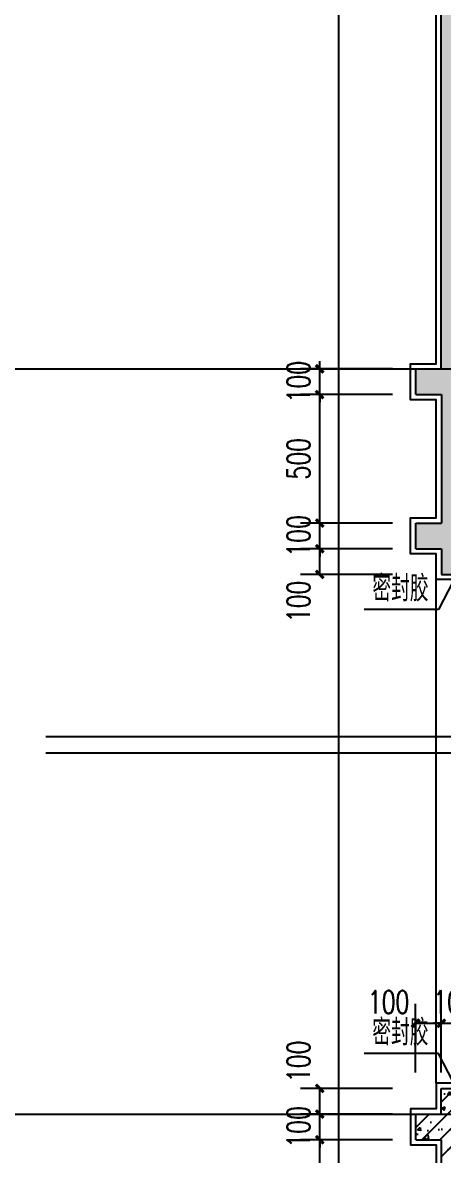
# Model space of a CAD drawing. Extents: x 1738711 to 2346805, y 1189731 to 2516152.
# Drawn here: x 1937401 to 1939036, y 1236334 to 1240742 of the extents above; entities that cross this region are included whole.
import ezdxf

# ---------------------------------------------------------------- set-up
doc = ezdxf.new("R2010")
doc.units = 0
doc.header["$LTSCALE"] = 1000
doc.header["$MEASUREMENT"] = 0
for name, color, linetype in [('DIM_LEAD', 3, 'Continuous'), ('DIM_SYMB', 3, 'Continuous'), ('DOTE', 1, 'Continuous'), ('PUB_DIM', 3, 'Continuous'), ('PUB_HATCH', 8, 'Continuous'), ('PUB_TEXT', 7, 'Continuous'), ('WALL', 40, 'Continuous'), ('切线', 35, 'Continuous'), ('看线', 8, 'Continuous')]:
    doc.layers.add(name, color=color, linetype=linetype)
doc.styles.add('_TCH_DIM', font='SIMPLEX', dxfattribs={"bigfont": 'GBCBIG'})
doc.styles.add('_TCH_DIM_T3', font='SIMPLEX', dxfattribs={"width": 0.705882, "bigfont": 'GBCBIG'})
doc.dimstyles.new('_TCH_ARCH&&30', dxfattribs={"dimtxt": 89.25, "dimasz": 30, "dimexe": 75, "dimexo": 90, "dimgap": 37.875, "dimtad": 1, "dimdec": 0, "dimzin": 0, "dimdsep": 46, "dimtxsty": '_TCH_DIM_T3', "dimblk": 'ARCHTICK', "dimcen": 0.09, "dimclrt": 7, "dimazin": 2, "dimtfac": 1, "dimtdec": 0, "dimtix": 1, "dimtmove": 2, "dimatfit": 3, "dimfxl": 20, "dimtolj": 1, "dimtzin": 0, "dimarcsym": 0})
pattern_1 = [(45, (-300164.23, -150941.136), (-35.3553391, 35.3553391), []), (50, (-300164.23, -150941.14), (143.4520365, -12.550427), [15, -165]), (355, (-300164.23, -150941.14), (-27.750267, 150.438427), [12, -132]), (100.4514, (-300152.28, -150942.18), (115.701876, 137.8879084), [12.748038, -140.228422]), (46.1842, (-300164.23, -150901.14), (213.44821, -33.103803), [22.5, -247.5]), (96.6356, (-300146.44, -150903.9), (186.932541, 194.823574), [19.122058, -210.3426]), (351.1842, (-300164.23, -150901.14), (186.932389, 194.82372), [18, -198]), (21, (-300144.23, -150911.14), (119.3814104, -80.523778), [15, -165]), (326, (-300144.23, -150911.14), (48.663066, 145.030009), [12, -132]), (71.4514, (-300134.28, -150917.85), (168.044526, 64.506099), [12.748038, -140.228422]), (37.5, (-300164.23, -150941.136), (2.4319711, 66.5787708), [0, -130.4, 0, -134, 0, -132.5]), (7.5, (-300164.23, -150941.14), (52.6139075, 78.8823424), [0, -76.4, 0, -127.4, 0, -50.5]), (327.5, (-300208.83, -150941.136), (106.7644872, -4.5109743), [0, -50, 0, -156, 0, -207]), (317.5, (-300228.83, -150941.14), (116.637234, 20.0209965), [0, -65, 0, -103.6, 0, -147])]

# ---------------------------------------------------------------- blocks, each defined once
blk = doc.blocks.new('_ArchTick')
at = {"color": 0, "linetype": 'ByBlock', "const_width": 0.4}
blk.add_lwpolyline([(-0.5, -0.5), (0.5, 0.5)], dxfattribs=at)
blk = doc.blocks.new('*D386')
at = {"layer": 'Defpoints', "color": 0, "transparency": 16777216}
for p in [(1938555.7, 1238694.4), (1938928.8, 1238694.4), (1938928.8, 1238594.4)]:
    blk.add_point(p, dxfattribs=at)
at = {"layer": 'PUB_DIM', "color": 0, "lineweight": -2, "transparency": 16777216}
for p, q in [((1938838.8, 1238694.4), (1938480.7, 1238694.4)), ((1938555.7, 1238594.4), (1938555.7, 1238694.4)), ((1938838.8, 1238594.4), (1938480.7, 1238594.4))]:
    blk.add_line(p, q, dxfattribs=at)
at = {"layer": 'PUB_DIM', "color": 0, "lineweight": -2, "transparency": 16777216, "xscale": 30, "yscale": 30, "zscale": 30}
for p, rotation in [((1938555.7, 1238694.4), 90), ((1938555.7, 1238594.4), 270)]:
    blk.add_blockref('_ArchTick', p, dxfattribs=dict(at, rotation=rotation))
at = {"layer": 'PUB_DIM', "color": 7, "transparency": 16777216, "insert": (1938473.2, 1238489.4), "char_height": 89.25, "attachment_point": 5, "rotation": 90, "style": '_TCH_DIM_T3'}
blk.add_mtext('\\A1;100', dxfattribs=at)
blk = doc.blocks.new('*D387')
at = {"layer": 'Defpoints', "color": 0, "transparency": 16777216}
for p in [(1938555.7, 1238794.4), (1938928.8, 1238794.4), (1938928.8, 1238694.4)]:
    blk.add_point(p, dxfattribs=at)
at = {"layer": 'PUB_DIM', "color": 0, "lineweight": -2, "transparency": 16777216}
for p, q in [((1938555.7, 1238794.4), (1938555.7, 1238824.4)), ((1938838.8, 1238794.4), (1938480.7, 1238794.4)), ((1938555.7, 1238694.4), (1938555.7, 1238794.4)), ((1938838.8, 1238694.4), (1938480.7, 1238694.4)), ((1938555.7, 1238694.4), (1938555.7, 1238664.4))]:
    blk.add_line(p, q, dxfattribs=at)
at = {"layer": 'PUB_DIM', "color": 0, "lineweight": -2, "transparency": 16777216, "xscale": 30, "yscale": 30, "zscale": 30}
for p, rotation in [((1938555.7, 1238794.4), 270), ((1938555.7, 1238694.4), 90)]:
    blk.add_blockref('_ArchTick', p, dxfattribs=dict(at, rotation=rotation))
at = {"layer": 'PUB_DIM', "color": 7, "transparency": 16777216, "insert": (1938473.2, 1238744.4), "char_height": 89.25, "attachment_point": 5, "rotation": 90, "style": '_TCH_DIM_T3'}
blk.add_mtext('\\A1;100', dxfattribs=at)
blk = doc.blocks.new('*D388')
at = {"layer": 'Defpoints', "color": 0, "transparency": 16777216}
for p in [(1938555.7, 1239294.4), (1938928.8, 1239294.4), (1938928.8, 1238794.4)]:
    blk.add_point(p, dxfattribs=at)
at = {"layer": 'PUB_DIM', "color": 0, "lineweight": -2, "transparency": 16777216}
for p, q in [((1938838.8, 1239294.4), (1938480.7, 1239294.4)), ((1938555.7, 1238794.4), (1938555.7, 1239294.4)), ((1938838.8, 1238794.4), (1938480.7, 1238794.4))]:
    blk.add_line(p, q, dxfattribs=at)
at = {"layer": 'PUB_DIM', "color": 0, "lineweight": -2, "transparency": 16777216, "xscale": 30, "yscale": 30, "zscale": 30}
for p, rotation in [((1938555.7, 1239294.4), 90), ((1938555.7, 1238794.4), 270)]:
    blk.add_blockref('_ArchTick', p, dxfattribs=dict(at, rotation=rotation))
at = {"layer": 'PUB_DIM', "color": 7, "transparency": 16777216, "insert": (1938473.2, 1239044.4), "char_height": 89.25, "attachment_point": 5, "rotation": 90, "style": '_TCH_DIM_T3'}
blk.add_mtext('\\A1;500', dxfattribs=at)
blk = doc.blocks.new('*D389')
at = {"layer": 'Defpoints', "color": 0, "transparency": 16777216}
for p in [(1938555.7, 1239394.4), (1938928.8, 1239394.4), (1938928.8, 1239294.4)]:
    blk.add_point(p, dxfattribs=at)
at = {"layer": 'PUB_DIM', "color": 0, "lineweight": -2, "transparency": 16777216}
for p, q in [((1938555.7, 1239394.4), (1938555.7, 1239424.4)), ((1938838.8, 1239394.4), (1938480.7, 1239394.4)), ((1938555.7, 1239294.4), (1938555.7, 1239394.4)), ((1938838.8, 1239294.4), (1938480.7, 1239294.4)), ((1938555.7, 1239294.4), (1938555.7, 1239264.4))]:
    blk.add_line(p, q, dxfattribs=at)
at = {"layer": 'PUB_DIM', "color": 0, "lineweight": -2, "transparency": 16777216, "xscale": 30, "yscale": 30, "zscale": 30}
for p, rotation in [((1938555.7, 1239394.4), 270), ((1938555.7, 1239294.4), 90)]:
    blk.add_blockref('_ArchTick', p, dxfattribs=dict(at, rotation=rotation))
at = {"layer": 'PUB_DIM', "color": 7, "transparency": 16777216, "insert": (1938473.2, 1239344.4), "char_height": 89.25, "attachment_point": 5, "rotation": 90, "style": '_TCH_DIM_T3'}
blk.add_mtext('\\A1;100', dxfattribs=at)
blk = doc.blocks.new('*D390')
at = {"layer": 'Defpoints', "color": 0, "transparency": 16777216}
for p in [(1939028.4, 1236847.7), (1938928.4, 1236566.2), (1939028.4, 1236566.2)]:
    blk.add_point(p, dxfattribs=at)
at = {"layer": 'PUB_DIM', "color": 0, "lineweight": -2, "transparency": 16777216}
for p, q in [((1938928.4, 1236656.2), (1938928.4, 1236922.7)), ((1939028.4, 1236656.2), (1939028.4, 1236922.7)), ((1938928.4, 1236847.7), (1939028.4, 1236847.7))]:
    blk.add_line(p, q, dxfattribs=at)
at = {"layer": 'PUB_DIM', "color": 0, "lineweight": -2, "transparency": 16777216, "xscale": 30, "yscale": 30, "zscale": 30, "rotation": 180}
blk.add_blockref('_ArchTick', (1938928.4, 1236847.7), dxfattribs=at)
at = {"layer": 'PUB_DIM', "color": 0, "lineweight": -2, "transparency": 16777216, "xscale": 30, "yscale": 30, "zscale": 30}
blk.add_blockref('_ArchTick', (1939028.4, 1236847.7), dxfattribs=at)
at = {"layer": 'PUB_DIM', "color": 7, "transparency": 16777216, "insert": (1938823.4, 1236930.2), "char_height": 89.25, "attachment_point": 5, "style": '_TCH_DIM_T3'}
blk.add_mtext('\\A1;100', dxfattribs=at)
blk = doc.blocks.new('*D391')
at = {"layer": 'Defpoints', "color": 0, "transparency": 16777216}
for p in [(1939128.4, 1236847.7), (1939028.4, 1236566.2), (1939128.4, 1236566.2)]:
    blk.add_point(p, dxfattribs=at)
at = {"layer": 'PUB_DIM', "color": 0, "lineweight": -2, "transparency": 16777216}
for p, q in [((1939028.4, 1236656.2), (1939028.4, 1236922.7)), ((1939128.4, 1236656.2), (1939128.4, 1236922.7)), ((1939028.4, 1236847.7), (1938998.4, 1236847.7)), ((1939028.4, 1236847.7), (1939128.4, 1236847.7)), ((1939128.4, 1236847.7), (1939158.4, 1236847.7))]:
    blk.add_line(p, q, dxfattribs=at)
at = {"layer": 'PUB_DIM', "color": 0, "lineweight": -2, "transparency": 16777216, "xscale": 30, "yscale": 30, "zscale": 30}
blk.add_blockref('_ArchTick', (1939028.4, 1236847.7), dxfattribs=at)
at = {"layer": 'PUB_DIM', "color": 0, "lineweight": -2, "transparency": 16777216, "xscale": 30, "yscale": 30, "zscale": 30, "rotation": 180}
blk.add_blockref('_ArchTick', (1939128.4, 1236847.7), dxfattribs=at)
at = {"layer": 'PUB_DIM', "color": 7, "transparency": 16777216, "insert": (1939078.4, 1236930.2), "char_height": 89.25, "attachment_point": 5, "style": '_TCH_DIM_T3'}
blk.add_mtext('\\A1;100', dxfattribs=at)
blk = doc.blocks.new('*D395')
at = {"layer": 'Defpoints', "color": 0, "transparency": 16777216}
for p in [(1938555.7, 1236394.4), (1938928.8, 1236394.4), (1938928.8, 1235894.4)]:
    blk.add_point(p, dxfattribs=at)
at = {"layer": 'PUB_DIM', "color": 0, "lineweight": -2, "transparency": 16777216}
for p, q in [((1938838.8, 1236394.4), (1938480.7, 1236394.4)), ((1938555.7, 1235894.4), (1938555.7, 1236394.4)), ((1938838.8, 1235894.4), (1938480.7, 1235894.4))]:
    blk.add_line(p, q, dxfattribs=at)
at = {"layer": 'PUB_DIM', "color": 0, "lineweight": -2, "transparency": 16777216, "xscale": 30, "yscale": 30, "zscale": 30}
for p, rotation in [((1938555.7, 1236394.4), 90), ((1938555.7, 1235894.4), 270)]:
    blk.add_blockref('_ArchTick', p, dxfattribs=dict(at, rotation=rotation))
at = {"layer": 'PUB_DIM', "color": 7, "transparency": 16777216, "insert": (1938473.2, 1236144.4), "char_height": 89.25, "attachment_point": 5, "rotation": 90, "style": '_TCH_DIM_T3'}
blk.add_mtext('\\A1;500', dxfattribs=at)
blk = doc.blocks.new('*D396')
at = {"layer": 'Defpoints', "color": 0, "transparency": 16777216}
for p in [(1938555.7, 1236494.4), (1938928.8, 1236494.4), (1938928.8, 1236394.4)]:
    blk.add_point(p, dxfattribs=at)
at = {"layer": 'PUB_DIM', "color": 0, "lineweight": -2, "transparency": 16777216}
for p, q in [((1938555.7, 1236494.4), (1938555.7, 1236524.4)), ((1938838.8, 1236494.4), (1938480.7, 1236494.4)), ((1938555.7, 1236394.4), (1938555.7, 1236494.4)), ((1938838.8, 1236394.4), (1938480.7, 1236394.4)), ((1938555.7, 1236394.4), (1938555.7, 1236364.4))]:
    blk.add_line(p, q, dxfattribs=at)
at = {"layer": 'PUB_DIM', "color": 0, "lineweight": -2, "transparency": 16777216, "xscale": 30, "yscale": 30, "zscale": 30}
for p, rotation in [((1938555.7, 1236494.4), 270), ((1938555.7, 1236394.4), 90)]:
    blk.add_blockref('_ArchTick', p, dxfattribs=dict(at, rotation=rotation))
at = {"layer": 'PUB_DIM', "color": 7, "transparency": 16777216, "insert": (1938473.2, 1236444.4), "char_height": 89.25, "attachment_point": 5, "rotation": 90, "style": '_TCH_DIM_T3'}
blk.add_mtext('\\A1;100', dxfattribs=at)
blk = doc.blocks.new('*D397')
at = {"layer": 'Defpoints', "color": 0, "transparency": 16777216}
for p in [(1938555.7, 1236594.4), (1938928.8, 1236594.4), (1938928.8, 1236494.4)]:
    blk.add_point(p, dxfattribs=at)
at = {"layer": 'PUB_DIM', "color": 0, "lineweight": -2, "transparency": 16777216}
for p, q in [((1938838.8, 1236594.4), (1938480.7, 1236594.4)), ((1938555.7, 1236494.4), (1938555.7, 1236594.4)), ((1938838.8, 1236494.4), (1938480.7, 1236494.4))]:
    blk.add_line(p, q, dxfattribs=at)
at = {"layer": 'PUB_DIM', "color": 0, "lineweight": -2, "transparency": 16777216, "xscale": 30, "yscale": 30, "zscale": 30}
for p, rotation in [((1938555.7, 1236594.4), 90), ((1938555.7, 1236494.4), 270)]:
    blk.add_blockref('_ArchTick', p, dxfattribs=dict(at, rotation=rotation))
at = {"layer": 'PUB_DIM', "color": 7, "transparency": 16777216, "insert": (1938473.2, 1236699.4), "char_height": 89.25, "attachment_point": 5, "rotation": 90, "style": '_TCH_DIM_T3'}
blk.add_mtext('\\A1;100', dxfattribs=at)

msp = doc.modelspace()

# ---------------------------------------------------------------- hatches: boundary and pattern name
at = {"layer": 'PUB_HATCH'}
h = msp.add_hatch(dxfattribs=at)
h.set_pattern_fill('钢筋混凝土', color=256, scale=20, style=0)
h.set_pattern_definition(pattern_1)
h.paths.add_polyline_path([(1941163.2, 1239394.4), (1939228.8, 1239394.4), (1939228.8, 1239914.4), (1939308.8, 1239914.4), (1939308.8, 1239994.4), (1939228.8, 1239994.4), (1939228.8, 1241394.4), (1939028, 1241394.4), (1939028, 1239394.4), (1938928.8, 1239394.4), (1938928.8, 1239294.4), (1939005.6, 1239294.4), (1939028.8, 1239294.4), (1939028.8, 1238794.4), (1938928.8, 1238794.4), (1938928.8, 1238694.4), (1939028.8, 1238694.4), (1939028.8, 1238594.4), (1939328.8, 1238594.4), (1939328.8, 1239274.4), (1941163.2, 1239274.4)])
h = msp.add_hatch(dxfattribs=at)
h.set_pattern_fill('钢筋混凝土', color=256, scale=20, style=0)
h.set_pattern_definition(pattern_1)
h.paths.add_polyline_path([(1941163.2, 1236324.4), (1939328.8, 1236324.4), (1939328.8, 1235694.4), (1939028.8, 1235694.4), (1939028.8, 1235794.4), (1938928.8, 1235794.4), (1938928.8, 1235894.4), (1939028.8, 1235894.4), (1939028.8, 1236394.4), (1938928.8, 1236394.4), (1938928.8, 1236494.4), (1939028, 1236494.4), (1939028, 1236594.4), (1939228.8, 1236594.4), (1939228.8, 1236444.4), (1941163.2, 1236444.4)])

# ---------------------------------------------------------------- linework, layer by layer
at = {"layer": 'DIM_LEAD'}
for p, q in [((1939075.1, 1238567.8), (1939017.3, 1238457.8)), ((1939017.3, 1238457.8), (1938729, 1238457.8)), ((1939016.9, 1236729.9), (1938728.6, 1236729.9)), ((1939074.7, 1236619.9), (1939016.9, 1236729.9))]:
    msp.add_line(p, q, dxfattribs=at)
at = {"layer": 'DIM_SYMB'}
for points in [[(1937491.3, 1237964.3), (1939423.6, 1237964.3), (1939446.6, 1238027.3), (1939468.8, 1237901.3), (1939491.1, 1237964.3), (1941423.5, 1237964.3)], [(1937491.3, 1237900.3), (1939423.6, 1237900.3), (1939446.6, 1237963.3), (1939468.8, 1237837.3), (1939491.1, 1237900.3), (1941423.5, 1237900.3)]]:
    msp.add_lwpolyline(points, dxfattribs=at)
at = {"layer": 'DOTE'}
for p, q in [((1935589.6, 1239394.4), (1941584.1, 1239394.4)), ((1935589.6, 1236494.4), (1941584.1, 1236494.4))]:
    msp.add_line(p, q, dxfattribs=at)
at = {"layer": 'WALL'}
for p, q in [((1939028, 1239394.4), (1939028, 1241394.4)), ((1938928.8, 1239394.4), (1939028, 1239394.4)), ((1938928.8, 1239294.4), (1938928.8, 1239394.4)), ((1938928.8, 1239294.4), (1939028.8, 1239294.4)), ((1939028.8, 1239294.4), (1939028.8, 1238794.4)), ((1938928.8, 1238794.4), (1939028.8, 1238794.4)), ((1938928.8, 1238694.4), (1938928.8, 1238794.4)), ((1938928.8, 1238694.4), (1939028.8, 1238694.4)), ((1939028.8, 1238694.4), (1939028.8, 1238594.4)), ((1939028.8, 1238594.4), (1939328.8, 1238594.4)), ((1939028, 1236594.4), (1939228.8, 1236594.4)), ((1939028, 1236494.4), (1939028, 1236594.4)), ((1938928.8, 1236494.4), (1939028, 1236494.4)), ((1938928.8, 1236394.4), (1938928.8, 1236494.4)), ((1938928.8, 1236394.4), (1939028.8, 1236394.4)), ((1939028.8, 1235894.4), (1939028.8, 1236394.4))]:
    msp.add_line(p, q, dxfattribs=at)
at = {"layer": '切线'}
for points in [[(1939080.8, 1238574.4), (1939008.8, 1238574.4), (1939008.8, 1238674.4), (1938908.8, 1238674.4), (1938908.8, 1238814.4), (1939008.8, 1238814.4), (1939008.8, 1239274.4), (1938908.8, 1239274.4), (1938908.8, 1239414.4), (1939008, 1239414.4), (1939008, 1241414.4), (1939248.8, 1241414.4), (1939248.8, 1240014.4), (1939328.8, 1240014.4), (1939328.8, 1239894.4), (1939228.8, 1239894.4)], [(1939080.8, 1236614.4), (1939008, 1236614.4), (1939008, 1236514.4), (1938908.8, 1236514.4), (1938908.8, 1236374.4), (1939008.8, 1236374.4), (1939008.8, 1235914.4), (1938908.8, 1235914.4), (1938908.8, 1235774.4), (1939008.8, 1235774.4), (1939008.8, 1235674.4), (1939080.8, 1235674.4)]]:
    msp.add_lwpolyline(points, dxfattribs=at)
at = {"layer": '看线'}
for p, q in [((1938628.8, 1242394.4), (1938628.8, 1236494.4)), ((1939008, 1236614.4), (1939008, 1238574.4)), ((1938628.8, 1236494.4), (1938628.8, 1233594.4))]:
    msp.add_line(p, q, dxfattribs=at)

# ---------------------------------------------------------------- texts
at = {"layer": 'PUB_TEXT', "color": 7, "style": '_TCH_DIM'}
for p in [(1938760.5, 1238489.3), (1938760.1, 1236761.4)]:
    msp.add_text('密封胶', height=101.28, dxfattribs=at).set_placement(p)

# ---------------------------------------------------------------- dimensions: what is measured, and where the dimension line sits
at = {"layer": 'PUB_DIM'}
for p1, p2, distance, picture, middle in [((1938928.8, 1239294.4), (1938928.8, 1239394.4), 373, '*D389', (1938473.2, 1239344.4)), ((1938928.8, 1238794.4), (1938928.8, 1239294.4), 373, '*D388', (1938473.2, 1239044.4)), ((1938928.8, 1238694.4), (1938928.8, 1238794.4), 373, '*D387', (1938473.2, 1238744.4)), ((1939028.4, 1236566.2), (1939128.4, 1236566.2), 281.5, '*D391', (1939078.4, 1236930.2)), ((1938928.8, 1236394.4), (1938928.8, 1236494.4), 373, '*D396', (1938473.2, 1236444.4)), ((1938928.8, 1235894.4), (1938928.8, 1236394.4), 373, '*D395', (1938473.2, 1236144.4))]:
    dim = msp.add_aligned_dim(p1=p1, p2=p2, distance=distance, dimstyle='_TCH_ARCH&&30', dxfattribs=at)
    dim.commit()
    dim.dimension.update_dxf_attribs({"geometry": picture, "text_midpoint": middle})
for base, p1, p2, angle, picture, middle in [((1938555.7, 1238694.4), (1938928.8, 1238594.4), (1938928.8, 1238694.4), 90, '*D386', (1938473.2, 1238489.4)), ((1939028.4, 1236847.7), (1938928.4, 1236566.2), (1939028.4, 1236566.2), 0, '*D390', (1938823.4, 1236930.2)), ((1938555.7, 1236594.4), (1938928.8, 1236494.4), (1938928.8, 1236594.4), 90, '*D397', (1938473.2, 1236699.4))]:
    dim = msp.add_linear_dim(base=base, p1=p1, p2=p2, angle=angle, dimstyle='_TCH_ARCH&&30', dxfattribs=at)
    dim.commit()
    dim.dimension.update_dxf_attribs({"geometry": picture, "text_midpoint": middle, "dimtype": 129})

doc.saveas('drawing.dxf')
